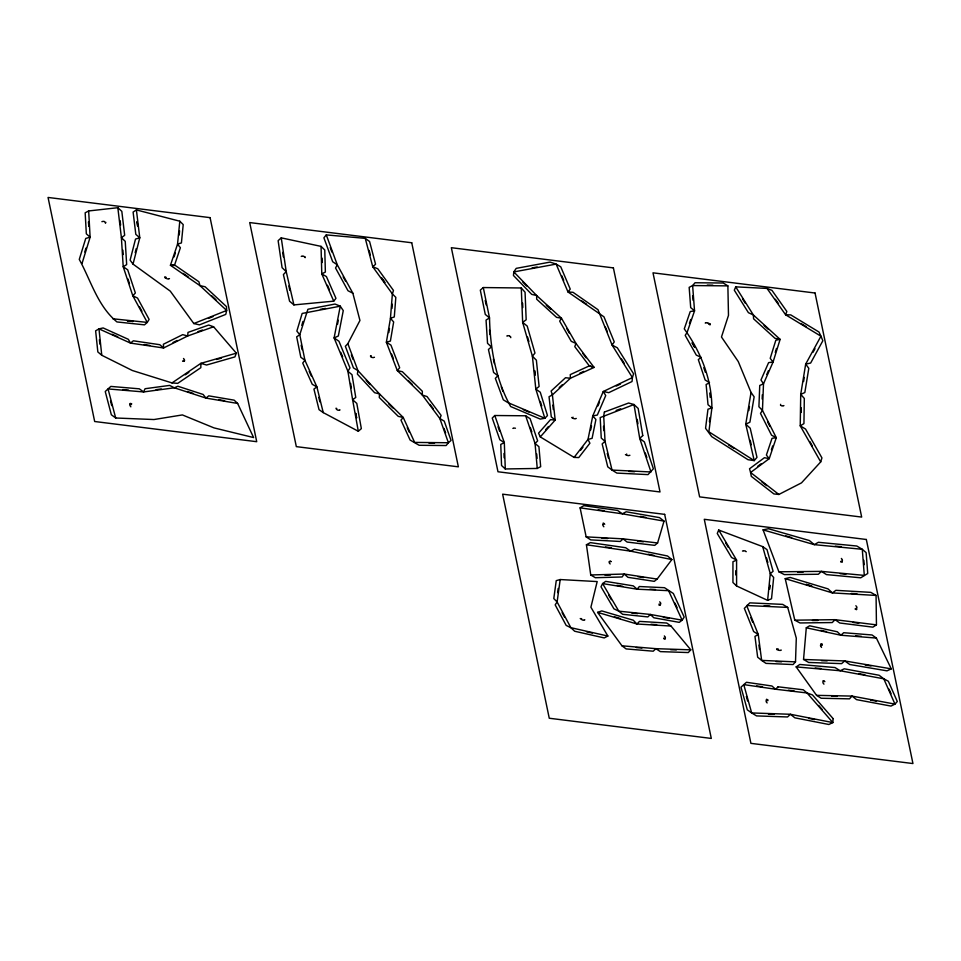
<?xml version="1.0" encoding="UTF-8"?>
<svg xmlns="http://www.w3.org/2000/svg" width="961" height="961" viewBox="0 0 961 961"><rect width="100%" height="100%" fill="white"/><g stroke="black" fill="none" stroke-linecap="round" stroke-linejoin="round"><path stroke-width="1.44" d="M795.504 661.877L796.297 638.152L787.72 607.412L782.674 604.385L749.82 602.859L744.355 608.385L753.628 631.533L758.253 634.428L761.641 660.399L765.977 663.378L793.077 664.556L795.504 661.877L761.641 660.399L757.664 657.192L754.962 636.41L758.253 634.428L746.661 605.502L787.72 607.412M762.169 399.043L762.325 394.767M391.98 308.433L392.304 304.205M803.54 659.474L806.291 627.785L809.618 625.803L837.319 631.773L840.935 635.245L876.372 638.068L891.267 668.856L886.979 670.838L849.752 664.507L844.731 660.94L803.54 659.474L808.657 662.465L841.608 663.631L844.731 660.94L891.267 668.856M179.803 221.21L177.545 244.142L170.433 265.284L199.972 285.657L226.664 310.463L225.775 314.391L199.492 324.854L193.81 323.545L170.277 291.135L133.026 264.119L130.107 260.143L135.513 239.073L139.777 237.799L136.402 209.918L179.803 221.21L183.215 224.586L181.413 242.929L177.545 244.142L180.392 247.722L174.71 264.635L170.433 265.284L175.274 265.476L198.915 281.777L199.972 285.657L205.125 286.762L226.484 306.619L226.664 310.463L193.81 323.545M179.202 235.001L179.599 230.796M767.623 600.361L770.29 573.705L762.686 546.617L718.708 530.028L717.254 533.475L731.549 557.488L736.582 560.047L736.594 585.982L767.623 600.361L771.527 598.775L773.665 577.453L770.29 573.705L773.088 571.278L766.998 549.608L762.686 546.617M769.461 589.345L769.881 585.153L769.485 589.345M709.422 421.747L709.927 417.579M557.644 592.601L558.197 588.456M560.191 579.543L557.116 601.97L555.17 604.853L566.173 625.419L570.87 627.689L607.857 636.038L590.895 607.22L597.189 581.573L560.191 579.543L556.251 580.636L553.8 598.583L557.116 601.97L570.87 627.689L574.654 631.233L604.253 637.924L607.857 636.038M803.588 381.541L804.249 377.421M751.046 392.448L745.748 424.173L754.241 460.619L748.006 459.706L711.729 436.654L705.566 428.306L707.969 409.206L711.897 407.957C711.801 379.319 700.857 351.882 684.268 328.878L690.238 311.544L694.539 310.871L692.617 285.561L695.031 282.75L723.249 283.014L727.873 285.873L728.486 315.352L721.471 336.999L738.264 361.552L751.046 392.448L754.145 396.821L749.904 422.203L745.748 424.173L750.193 428.21L756.98 457.364L754.241 460.619L708.894 431.813L711.897 407.957L708.017 404.725L706.119 384.52L709.518 382.694L705.146 379.991L698.323 359.63L700.989 357.252L696.317 355.138L685.181 335.365L687.067 332.53L694.539 310.871L690.695 307.604L689.169 287.351L692.617 285.561L727.873 285.873M748.787 410.611L749.46 406.491M388.785 332.59L389.469 328.482M337.527 324.337L338.296 320.253M590.703 429.951L591.508 425.879M131.669 403.692L130.984 403.704M182.566 361.084L184.128 361.06M609.526 561.452L611.076 561.428M135.177 252.683L136.186 248.695M133.026 264.119L139.777 237.799L135.813 234.364L133.111 212.069L136.402 209.918M657.588 542.977L664.039 521.114L659.534 517.619L626.164 511.769L622.332 513.811L580.096 507.852L586.162 536.875L590.775 539.902L620.289 541.475L623.064 538.845L657.588 542.977L654.741 545.367L627.125 542.064L623.064 538.845L586.162 536.875M301.778 325.383L302.943 321.442M84.772 252.022L85.961 248.094M82.033 263.47L90.118 237.223L88.664 210.952L117.831 207.708L121.819 211.348L124.678 235.313L121.398 237.667L123.212 266.738L132.798 295.748L147.261 322.403L144.486 324.854L116.966 321.947C97.566 305.946 90.911 280.576 79.27 259.422L85.745 238.412L90.118 237.223L86.334 233.811L85.169 212.801L88.664 210.952M775.275 352.387L776.476 348.459M820.706 461.893L821.943 457.916L805.558 429.074L800.237 425.843L800.717 394.37L805.678 364.111L820.946 336.206L819.012 332.038L790.759 314.896L785.617 314.788L767.022 288.42L735.718 286.858L734.288 290.174L748.403 312.673L753.364 314.968L780.116 339.365L773.064 362.057L763.502 383.787L762.457 410.407L776.296 437.687L769.232 458.649L750.589 472.488L751.286 476.344L773.905 493.93L778.866 494.459L801.498 482.866L820.706 461.893L800.237 425.843L803.937 423.621L804.321 398.443L800.717 394.37L804.837 392.532L808.802 368.327L805.678 364.111L810.64 363.054L822.856 340.735L820.946 336.206L785.617 314.788L786.843 311.46L771.971 290.378L767.022 288.42M174.061 256.947L175.346 253.055M771.407 449.82L772.692 445.928M689.433 323.34L690.755 319.46M236.334 353.18L234.916 356.903L206.555 365.024L200.885 363.342L172.007 382.922L132.354 370.514L101.758 355.258L97.842 351.942L95.632 330.836L98.983 328.878L103.127 327.941L128.354 339.329L130.516 343.101L163.574 347.978L187.695 335.978L213.594 326.776L236.334 353.18L200.885 363.342L200.837 367.679L177.749 383.343L172.007 382.922M597.922 405.902L599.52 402.142M766.77 374.466L768.392 370.73M347.846 343.654L359.943 320.481L352.855 293.225L337.287 264.816L326.284 234.892L365.264 238.364L369.589 241.523L375.571 264.251L372.748 266.762L392.376 293.898L395.824 297.381L394.286 316.938L390.442 318.331L386.37 342.248L397.301 370.562L422.275 394.983L439.874 418.576L448.391 442.745L446.12 445.544L419.128 445.279L410.107 440.042L400.965 420.089L403.236 417.47L379.499 393.914L357.948 370.646L353.444 367.883L345.371 346.284L347.846 343.654L357.948 370.646L357.372 374.093L374.61 392.701L379.499 393.914L379.283 397.518L398.262 416.365L403.236 417.47L414.659 442.408L448.391 442.745L451.045 440.45L444.234 421.11L439.874 418.576L441.135 415.452L427.056 396.581L422.275 394.983L422.347 391.259L402.371 371.715L397.301 370.562L399.68 367.763L390.935 345.119L386.37 342.248L390.394 341.059L393.662 321.935L390.442 318.331L392.376 293.898L393.481 290.462L377.769 268.756L372.748 266.762L365.264 238.364M813.006 352.291L814.988 348.711M657.132 579.087L671.859 559.566L667.523 555.987L634.488 549.248L630.56 551.146L586.414 544.767L590.739 574.966L595.34 577.717L622.127 576.972L624.218 574.041L657.132 579.087L654.285 581.357L627.953 577.333L624.218 574.041L590.739 574.966M574.089 457.4L588 439.429L592.769 415.897L603.28 391.511L632.41 377.577L633.587 373.817L617.322 347.798L612.085 345.047L598.006 309.706L573.032 292.312L567.999 291.976L556.131 264.095L550.064 262.101L516.225 268.359L513.823 271.915L513.438 275.471L531.697 294.366L536.646 295.544L561.476 318.211L575.975 343.449L594.09 367.414L570.414 378.262L552.395 394.887L549.043 396.737L551.278 416.858L555.194 420.029L540.298 436.919L574.089 457.4L578.762 457.568L589.898 443.201L588 439.429L592.084 438.336L595.904 419.513L592.769 415.897L597.322 415.056L605.73 395.548L603.28 391.511L608.733 392.665L632.05 381.517L632.41 377.577L612.085 345.047L614.259 341.9L603.964 316.83L567.999 291.976L570.257 289.129L560.756 266.834L556.131 264.095L513.823 271.915L536.646 295.544L536.682 299.207L556.551 317.346L561.476 318.211L559.662 321.13L571.254 341.323L575.975 343.449L574.774 346.633L589.261 365.805L594.09 367.414L589.201 365.925L570.269 374.61L570.414 378.262L565.536 377.721L551.109 391.031L552.395 394.887L555.194 420.029L550.497 419.657L538.568 433.171L540.298 436.919M580.432 450.433L582.967 447.177M333.731 301.153L335.966 298.354L326.416 276.576L321.791 273.933L321.046 246.376L281.249 237.86L278.125 240.658L282.09 267.675L286.222 271.627L293.922 304.913L333.731 301.153L321.791 273.933L325.371 272.023L324.77 249.968L321.046 246.376M326.284 234.892L323.893 237.799L332.686 261.74L337.287 264.816L335.533 267.987L347.99 290.727L352.855 293.225M545.716 429.627L548.491 426.504M690.779 649.84L688.28 652.555L660.351 651.618L655.858 648.663L621.971 645.804L597.598 612.373L601.778 610.908L633.275 620.217L636.951 624.001L671.018 626.055L690.779 649.84L655.858 648.663L653.24 651.198L626.128 648.915L621.971 645.804M494.783 415.512L492.236 418.095L499.852 439.778L504.321 442.601L505.282 468.956L537.247 468.451L540.671 466.674L538.917 446.697L535.061 443.489L525.667 415.789L494.783 415.512L504.321 442.601L500.765 444.426L501.546 465.508L505.282 468.956M559.218 387.559L562.353 384.7M358.309 431.273L361.348 428.63L356.795 403.416L352.615 399.752L347.906 371.306L334.104 337.936L340.266 306.163L335.029 304.048L307.916 309.25L299.76 334.728L304.937 360.303L316.878 386.875L323.256 412.605L358.309 431.273L352.615 399.752L355.762 397.446L352.002 374.694L347.906 371.306L349.984 367.943L338.945 341.251L334.104 337.936L338.332 336.002L343.269 310.595L340.266 306.163L302.15 313.454L296.853 331.113L299.76 334.728L296.673 336.83L300.817 357.288L304.937 360.303L302.715 363.066L312.265 384.316L316.878 386.875L313.935 389.085L319.04 409.674L323.256 412.605M483.299 287.555L480.308 290.126L485.281 314.415L489.509 317.911C490.206 348.362 495.828 379.763 510.651 406.539L540.286 419.092L544.851 418.263L547.482 415.56L540.262 392.22L535.818 389.085L532.394 356.207L522.664 322.403L521.282 287.976L483.299 287.555L489.509 317.911L486.05 320.061L487.539 343.317L491.371 346.993L488.428 349.456L493.594 372.46L497.834 375.739L495.347 378.358L503.324 399.812L507.816 402.575L544.851 418.263L535.818 389.085L539.109 386.478L536.37 360.171L532.394 356.207L534.977 353.095L527.193 326.055L522.664 322.403L526.172 319.773L525.066 292.228L521.282 287.976M131.525 404.593L130.203 404.149M659.066 604.013L660.375 604.445M663.679 638.14L665 638.584M663.799 638.705L665.12 639.137M822.22 645.179L820.898 644.735M767.803 700.725L766.482 700.293M824.442 681.121L823.121 680.688M757.568 466.397L761.076 463.803M185.185 374.838L188.849 372.375M796.164 666.91L799.804 664.471L835.025 667.547L840.178 670.754L883.784 678.814L888.336 681.253L897.286 701.494L894.979 704.113L890.967 706.071L856.575 699.644L851.999 696.088L816.574 695.344L796.164 666.91L840.178 670.754L844.251 668.808L879.135 675.259L883.784 678.814L894.979 704.113L851.999 696.088L849.512 698.851L821.162 698.251L816.574 695.344M876.444 624.866L872.888 627.149L839.794 623.004L835.073 619.677L794.795 620.169L785.221 578.642L790.23 577.453L827.974 588.865L832.406 592.913L876.072 595.436L876.444 624.866L835.073 619.677L832.25 622.56L800.02 622.956L794.795 620.169M580.096 507.852L583.82 505.666L617.599 510.423L622.332 513.811L664.039 521.114M586.414 544.767L590.342 542.617L625.659 547.722L630.56 551.146L671.859 559.566M173.052 342.488L177.172 340.446M616.265 386.046L620.446 384.052M579.627 373.288L583.868 371.354M841.019 561.212L842.088 561.38M855.518 608.481L856.587 608.661M208.513 318.391L212.922 316.649M616.133 410.467L620.626 408.809M197.918 331.641L202.459 330.043M216.657 359.474L221.402 358.129M763.082 529.871L768.428 528.718L809.402 540.538L814.303 544.647L862.281 549.296L866.125 552.635L867.735 573.501L860.744 577.801L826.448 574.594L821.439 571.375L778.89 571.795L763.082 529.871L814.303 544.647L818.388 542.292L856.78 546.016L862.281 549.296L864.299 575.387L821.439 571.375L818.364 574.258L784.332 574.594L778.89 571.795M320.433 309.346L325.467 308.385M532.082 267.915L537.139 266.99M183.911 361.384L183.311 361.156M510.471 337.047L510.82 337.659M130.264 403.356L130.96 403.62M603.184 523.048L603.88 523.301M610.92 561.753L610.151 561.128M660.327 605.238L659.642 604.998M580.228 618.512L580.973 618.944M156.066 389.649L161.256 388.965M855.086 609.022L856.431 609.598M767.983 699.932L766.638 699.356M604.986 575.146L610.475 575.002M812.417 620.518L817.943 620.47M797.63 572.179L803.156 572.131M707.236 285.117L712.81 285.177M428.966 443.105L434.528 443.177M831.697 696.22L837.295 696.353M670.706 649.72L676.328 649.924M821.523 660.675L827.145 660.88M768.44 714.071L774.049 714.275M115.68 417.999L153.976 419.537L182.374 414.924L213.979 427.885L253.596 437.555L237.643 403.452L234.112 400.148L208.741 395.848L205.93 398.082L174.337 387.8L169.604 385.409L145.051 388.724L143.645 391.944L108.052 388.941L105.242 391.523L111.344 414.768L115.68 417.999L108.052 388.941L110.839 386.418L139.309 388.821L143.645 391.944L174.337 387.8L177.905 386.25L203.179 394.478L205.93 398.082L237.643 403.452M775.947 661.576L781.581 661.829M649.852 589.237L655.498 589.513M764.187 605.754L769.821 606.031M628.878 471.443L634.524 471.731M601.97 538.268L607.628 538.58M851.23 593.442L856.888 593.778M650.969 624.29L656.639 624.638M855.638 635.87L861.344 636.326M122.84 389.625L128.546 390.118M636.218 647.558L641.924 648.05M815.156 668.015L820.874 668.52M840.154 573.669L845.872 574.21M835.289 546.124L841.019 546.689M112.845 318.776L147.261 322.403L149.123 319.424L137.555 298.09L132.798 295.748L135.369 293.009L127.693 269.801L123.212 266.738L126.672 264.587L125.23 241.331L121.398 237.667L117.831 207.708M631.833 613.058L637.575 613.671M788.308 690.19L794.062 690.887M637.575 541.127L643.329 541.824M102.863 221.306L104.485 221.498M105.89 222.363L104.989 222.255L105.554 223.276M302.222 256.034L303.844 256.227M305.009 256.791L304.289 256.695L305.178 257.656M706.203 322.68L707.825 322.884M708.99 323.437L708.269 323.352L709.158 324.313M166.878 278.798L168.499 279.002M507.768 335.641L509.39 335.845M509.835 336.302L510.579 336.59M781.329 405.77L782.939 405.974M371.847 357.432L373.469 357.636M573.681 418.612L575.303 418.816M513.823 428.029L515.444 428.234M337.443 410.071L339.065 410.275M626.152 454.889L625.431 454.649M627.317 455.442L628.938 455.646M131.044 403.98L130.119 403.68M743.466 550.713L745.087 550.917M745.532 551.386L746.277 551.674M856.035 609.334L856.756 609.43M852.996 622.464L858.762 623.196M582.258 620.001L583.88 620.205M776.848 649.624L777.569 649.72L776.68 648.747M778.734 650.273L780.356 650.477M766.325 699.524L767.034 699.608M598.222 509.859L604.001 510.687M605.502 546.977L611.28 547.818M756.679 685.938L762.469 686.791M144.054 344.555L149.844 345.419M637.864 576.672L643.666 577.573M616.902 585.357L622.704 586.318M218.808 399.716L224.622 400.713M865.164 664.952L870.978 665.961M640.206 516.393L646.02 517.426M663.39 617.334L669.216 618.391M859.014 673.685L864.84 674.778M870.63 700.101L876.456 701.206M808.766 718.396L814.592 719.549M648.255 554.209L654.081 555.41M820.67 630.344L826.496 631.605M806.291 627.785L840.935 635.245L843.686 632.71L872.035 634.969L876.372 638.068M586.462 631.737L592.3 633.071M785.822 535.89L791.648 537.583M614.415 616.794L620.229 618.524M597.598 612.373L636.951 624.001L639.485 621.383L666.73 623.028L671.018 626.055M811.781 586.126L805.967 584.372L811.781 586.138M785.221 578.642L832.406 592.913L835.89 590.33L870.81 592.36L876.072 595.436M187.323 391.475L193.113 393.373M213.594 326.776L208.705 325.046L187.984 332.41L187.695 335.978L182.698 334.644L163.394 344.242L163.574 347.978L159.79 344.699L133.351 340.807L130.516 343.101L98.983 328.878L101.758 355.258M572.336 418.035L571.699 417.494M523.325 409.686L528.994 412.101M112.137 334.248L117.759 336.794M800.981 323.497L806.219 326.668M728.654 444.979L733.808 448.246M525.667 415.789L530.124 418.708L537.643 440.871L535.061 443.489L537.247 468.451M824.874 681.637L823.241 681.241M183.083 273.38L188.092 276.816M581.501 300.745L586.486 304.205M780.668 404.329L780.512 405.266M626.668 454L626.512 454.937M573.032 417.17L572.876 418.107M778.086 648.819L777.929 649.756M166.229 277.357L166.073 278.294M581.609 618.56L581.453 619.497M778.866 494.459L750.589 472.488L749.532 468.776L764.439 457.7L769.232 458.649L766.385 455.082L772.031 438.312L776.296 437.687L771.551 435.201L760.475 413.374L762.457 410.407L758.914 406.779L759.743 385.481L763.502 383.787L760.956 380.003L768.608 362.609L773.064 362.057L770.205 358.345L775.839 340.206L780.116 339.365L774.986 338.32L753.592 318.812L753.364 314.968L735.718 286.858M761.929 481.966L766.674 485.641M293.922 304.913L289.561 301.189L283.399 274.57L286.222 271.627L281.249 237.86M764.079 325.479L768.416 329.419M211.672 295.808L215.961 299.772M736.594 585.982L732.943 582.498L732.943 561.753L736.582 560.047L718.708 530.028M408.221 380.496L412.377 384.532M388.797 403.908L392.905 407.969M522.712 281.909L526.7 286.03M366.237 380.424L370.117 384.58M818.652 705.458L822.364 709.686M840.647 561.873L842.256 562.221M604.769 524.225L603.136 523.829M582.774 353.408L586.078 357.768M430.035 404.449L433.315 408.809M775.371 299.267L778.494 303.664M742.493 298.787L745.304 303.244M621.491 358.982L624.29 363.438M725.651 542.893L728.342 547.374M608.733 595.207L611.388 599.7M566.774 328.662L569.368 333.155M809.847 441.543L812.405 446.048M343.161 276.84L345.648 281.345M139.453 306.751L141.916 311.268M562.113 612.637L564.539 617.142M767.551 421.843L769.857 426.36M336.638 409.566L336.014 408.257L336.77 408.485M165.352 278.197L164.727 276.888L165.472 277.128M674.994 603.136L677.097 607.664M407.224 427.693L409.314 432.234M309.202 371.342L311.256 375.883M889.057 689.181L891.075 693.722M327.449 285.261L329.455 289.802M561.777 275.759L563.723 280.3M340.759 352.339L342.645 356.879M605.406 327.112L607.28 331.653M750.853 617.695L752.679 622.235M391.644 354.141L393.409 358.681M351.342 354.861L353.059 359.402M501.282 386.875L502.975 391.415M330.248 247.566L331.929 252.106M444.03 428.414L445.64 432.955M498.05 426.768L499.648 431.297M530.292 427.405L531.841 431.933M645.287 452.955L646.825 457.496M703.788 367.679L705.314 372.207M127.957 279.002L129.459 283.543M540.334 401.458L541.752 405.974M527.577 337.095L528.898 341.623M766.554 557.957L767.839 562.473M746.361 696.461L747.634 700.977M369.12 250.377L370.321 254.881M110.551 401.145L111.752 405.662M318.788 397.422L319.917 401.914M607.256 453.4L608.373 457.904M750.181 440.222L751.25 444.715M288.817 285.946L289.874 290.438M493.377 359.042L494.398 363.534M856.695 606.631L856.96 607.881M842.184 559.35L842.449 560.611M820.478 645.227L820.742 646.489M822.868 682.022L823.133 683.283M766.061 700.785L766.313 702.047M660.543 602.691L660.808 603.952M659.594 604.889L658.934 605.082M665.156 636.831L665.42 638.092M602.763 524.61L603.027 525.871M609.07 561.801L609.334 563.062M184.32 359.39L184.584 360.651M129.783 404.641L130.047 405.902M485.209 300.397L486.146 304.877M301.165 345.191L302.09 349.672M637.191 419.344L637.96 423.813M350.609 383.403L351.354 387.86M282.678 252.407L283.339 256.851M758.926 645.071L759.514 649.504M120.077 220.61L120.618 225.03M552.815 405.11L553.32 409.53M99.403 339.726L99.884 344.134M709.771 392.989L710.191 397.386M536.682 453.916L537.079 458.313M863.843 560.287L864.203 564.684M692.677 295.868L693.025 300.252M489.557 330.116L489.858 334.488M122.888 250.172L123.176 254.545M603.52 426.264L603.76 430.624M522.604 303.171L522.796 307.532M503.984 453.436L504.153 457.796M322.091 258.161L322.223 262.497M735.85 570.69L735.874 575.002M374.454 357.276A1.478 0.973 25.5 0 1 373.973 357.288M370.946 355.75A1.466 0.973 25.5 0 1 371.186 356.879M370.874 356.843A1.466 0.973 25.5 0 1 370.646 355.714M783.924 405.626A1.478 0.973 25.5 0 1 783.443 405.638M301.249 256.383A1.478 0.973 25.5 0 1 301.718 256.371M742.493 551.073A1.478 0.973 25.5 0 1 742.961 551.061M101.878 221.655A1.478 0.973 25.5 0 1 102.359 221.643M506.795 335.99A1.478 0.973 25.5 0 1 507.264 335.978M183.515 358.477A1.478 0.973 25.5 0 1 183.683 358.873M340.05 409.927A1.478 0.973 25.5 0 1 339.569 409.927M512.85 428.378A1.478 0.973 25.5 0 1 513.318 428.366M610.139 563.987A1.478 0.973 25.5 0 1 609.959 563.59M821.547 647.414A1.478 0.973 25.5 0 1 821.367 647.017M822.34 644.483A1.466 0.973 25.5 0 1 820.898 644.302M820.85 644.074A1.466 0.973 25.5 0 1 822.292 644.254M664.351 635.906A1.478 0.973 25.5 0 1 664.532 636.302M781.329 650.116A1.478 0.973 25.5 0 1 780.861 650.129M629.911 455.286A1.478 0.973 25.5 0 1 629.431 455.298M767.118 702.959A1.478 0.973 25.5 0 1 766.95 702.575M659.739 601.778A1.478 0.973 25.5 0 1 659.907 602.175M130.852 406.827A1.478 0.973 25.5 0 1 130.672 406.431M169.472 278.642A1.478 0.973 25.5 0 1 169.004 278.654M584.853 619.845A1.478 0.973 25.5 0 1 584.384 619.857M576.276 418.455A1.478 0.973 25.5 0 1 575.807 418.467M705.23 323.04A1.478 0.973 25.5 0 1 705.698 323.028M709.807 324.71A1.466 0.973 25.5 0 1 709.578 323.581M709.879 323.617A1.466 0.973 25.5 0 1 710.119 324.746M823.937 684.196A1.478 0.973 25.5 0 1 823.769 683.8M841.38 558.437A1.478 0.973 25.5 0 1 841.56 558.821M603.832 526.784A1.478 0.973 25.5 0 1 603.664 526.388M855.891 605.706A1.478 0.973 25.5 0 1 856.059 606.103M801.234 408.149L801.162 412.437L801.246 408.149M833.091 718.6L832.839 722.576L828.838 724.486L794.903 717.843L790.422 714.275L751.67 712.942L747.31 709.819L740.991 687.151L746.457 682.286L771.911 685.986L775.575 689.229L807.048 692.965L812.453 694.911L833.091 718.6M604.397 412.041L603.7 415.813L605.034 441.387L612.037 470.073L616.866 473.088L648.026 474.614L653.384 468.776L644.375 441.928L639.726 438.408L633.996 404.533L628.626 403.019L604.397 412.041M602.619 583.591L600.985 586.763L613.923 608.818L618.8 611.16L622.632 614.295L647.858 616.926L650.345 614.451L682.142 620.181L684.196 617.094L673.349 593.49L664.495 587.7L639.341 586.522L637.143 589.201L602.619 583.591L618.8 611.16L650.345 614.451L653.84 617.779L679.271 622.368L682.142 620.181L668.58 590.679L637.143 589.201L633.287 585.874L605.67 581.369L602.619 583.591M778.11 686.803L775.575 689.229L743.754 684.604L751.67 712.942L756.535 715.909L787.552 716.966L790.422 714.275L832.839 722.576L807.048 692.965L803.288 689.794L778.11 686.803M642.765 435.561L639.726 438.408L650.981 471.971L612.037 470.073L607.748 466.83L602.151 443.886L605.034 441.387L601.25 438.048L600.193 417.579L633.996 404.533L638.176 408.449L642.765 435.561M133.05 321.442L127.32 320.842L133.05 321.454M210.087 217.642L48.05 197.449L94.671 421.507L256.719 441.7L210.087 217.642M411.74 242.761L249.704 222.568L296.324 446.637L458.361 466.83L411.74 242.761M613.394 267.891L451.346 247.698L497.978 471.767L660.015 491.96L613.394 267.891M815.048 293.021L653 272.828L699.62 496.885L861.669 517.078L815.048 293.021M664.676 514.363L502.639 494.17L549.26 718.239L711.296 738.432L664.676 514.363M866.329 539.493L704.281 519.3L750.913 743.358L912.95 763.551L866.329 539.493M550.737 309.13L546.413 305.178L550.737 309.13M384.772 282.378L381.601 277.981L384.76 282.378M694.647 347.209L692.112 342.705L694.635 347.209M356.591 417.843L355.786 413.386L356.579 417.843M137.639 225.943L137.099 221.523L137.627 225.931M535.073 374.994L534.604 370.586L535.049 374.982M88.796 226.111L88.556 221.751L88.784 226.111"/></g></svg>
